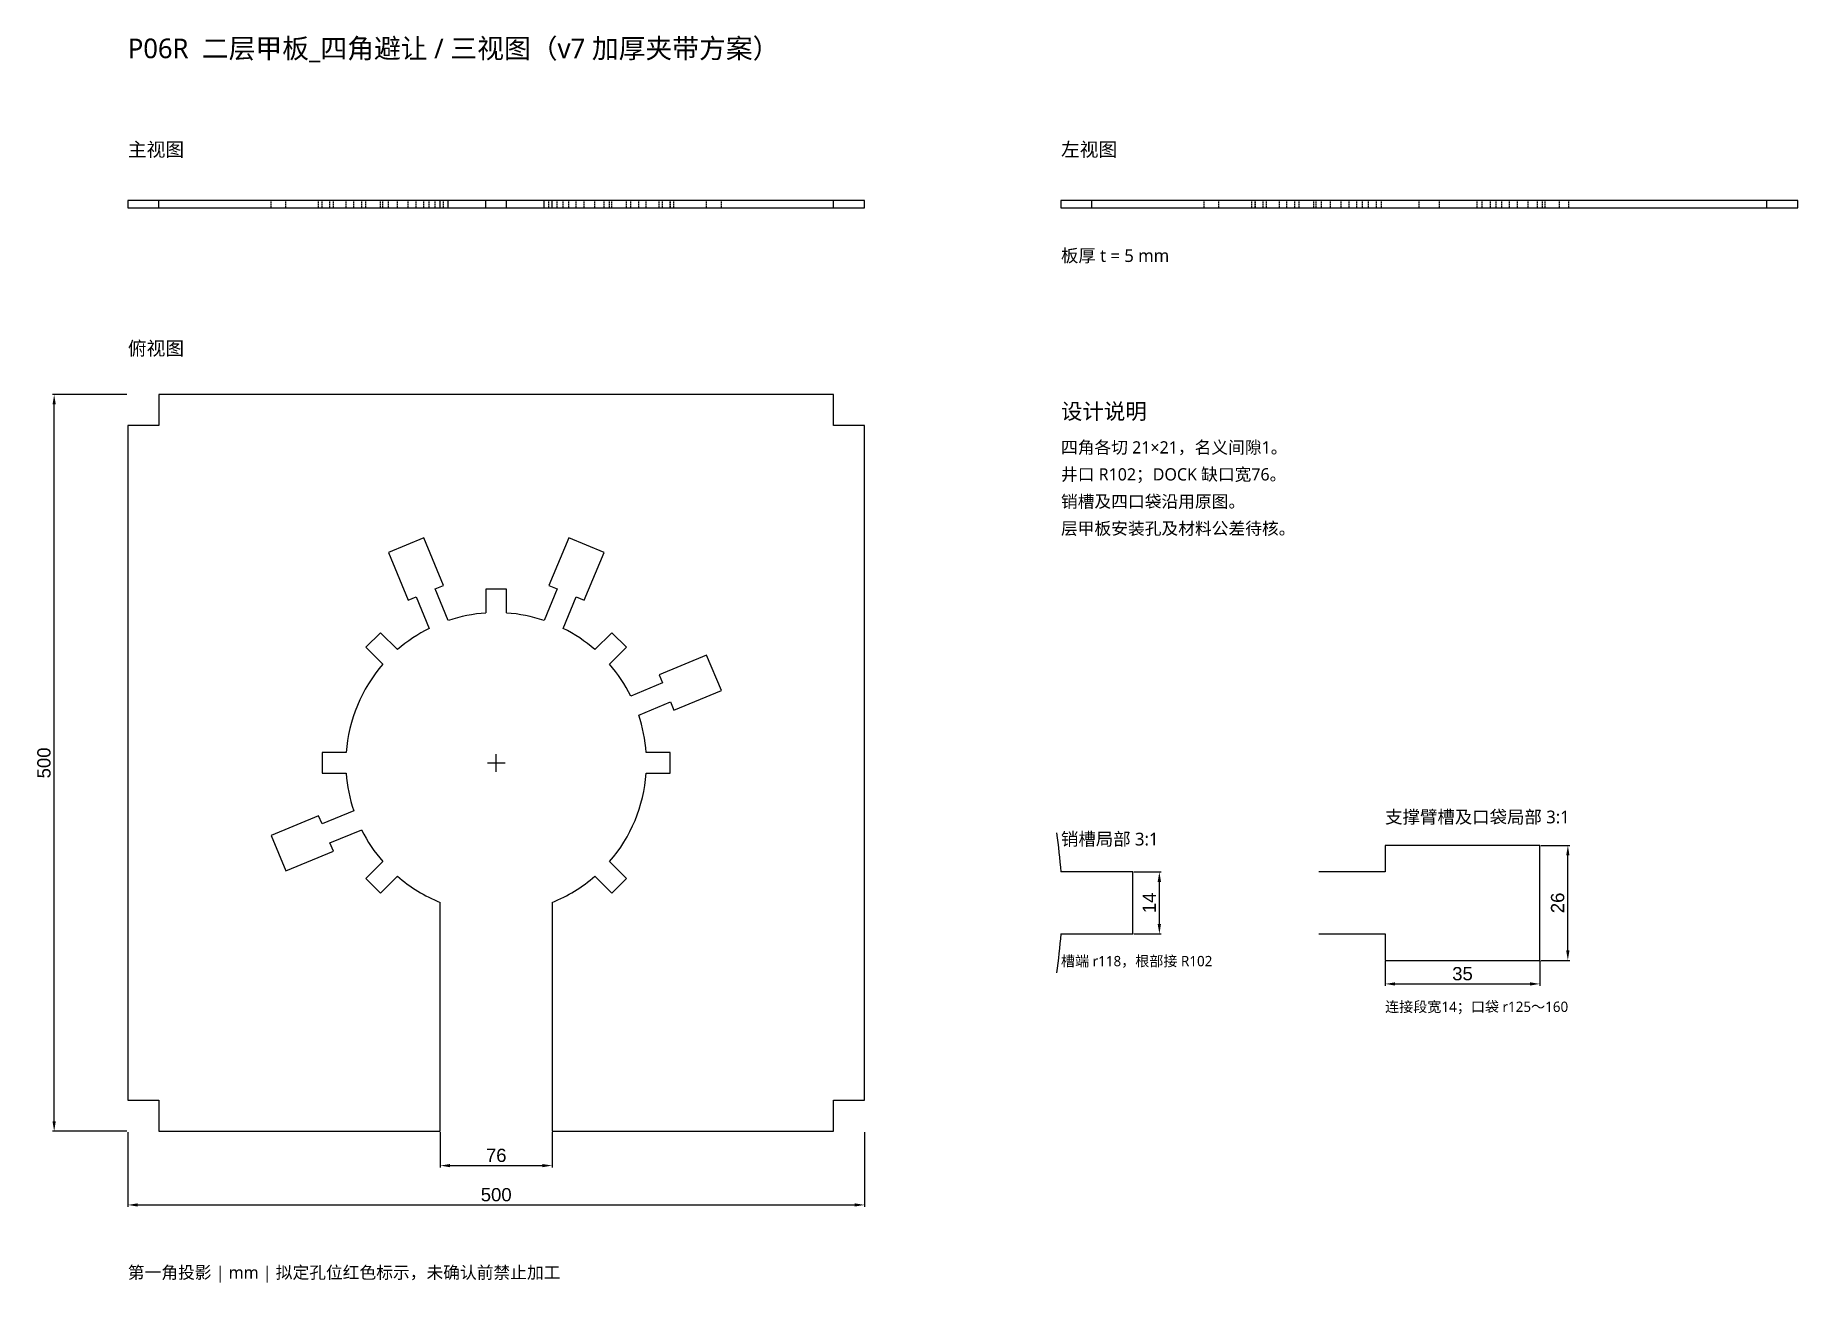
# Model space of a CAD drawing. Header units: millimetres. Extents: x 87 to 1283, y 47 to 894.
import ezdxf

# ---------------------------------------------------------------- set-up
doc = ezdxf.new("R2010")
doc.units = ezdxf.units.MM
doc.linetypes.add('HIDDEN2', pattern=[4.7625, 3.175, -1.5875])
for name, color, linetype in [('CENTER', 4, 'Continuous'), ('DETAIL', 7, 'Continuous'), ('DIMENSIONS', 3, 'Continuous'), ('HIDDEN', 8, 'HIDDEN2'), ('NOTES', 7, 'Continuous'), ('OUTLINE', 7, 'Continuous')]:
    doc.layers.add(name, color=color, linetype=linetype)
doc.styles.add('CN_NOTES', font='Microsoft YaHei.ttf')
doc.styles.get("Standard").update_dxf_attribs({"font": 'arial.ttf'})
doc.dimstyles.new('ISO-25', dxfattribs={"dimtxt": 2.5, "dimasz": 2.5, "dimexe": 1.25, "dimexo": 0.625, "dimtad": 1, "dimtxsty": 'Standard', "dimcen": 2.5, "dimadec": 0, "dimazin": 0, "dimtfac": 1, "dimtmove": 0, "dimatfit": 3, "dimfxl": 1, "dimarcsym": 0})

# ---------------------------------------------------------------- blocks, each defined once
blk = doc.blocks.new('*D1')
at = {"layer": 'Defpoints', "color": 0, "transparency": 16777216}
for p in [(150, 150), (650, 150), (650, 100)]:
    blk.add_point(p, dxfattribs=at)
at = {"layer": 'DIMENSIONS', "color": 0, "lineweight": -2, "transparency": 16777216}
for p, q in [((150, 149.4), (150, 98.8)), ((650, 149.4), (650, 98.8)), ((156.7, 100), (643.3, 100))]:
    blk.add_line(p, q, dxfattribs=at)
at = {"layer": 'DIMENSIONS', "color": 0, "transparency": 16777216}
for points in [[(156.7, 101.1), (156.7, 98.9), (150, 100)], [(643.3, 101.1), (643.3, 98.9), (650, 100)]]:
    blk.add_solid(points, dxfattribs=at)
at = {"layer": 'DIMENSIONS', "color": 0, "transparency": 16777216, "insert": (400, 106.9), "char_height": 9, "attachment_point": 5}
blk.add_mtext('500', dxfattribs=at)
blk = doc.blocks.new('*D2')
at = {"layer": 'Defpoints', "color": 0, "transparency": 16777216}
for p in [(100, 650), (150, 650), (150, 150)]:
    blk.add_point(p, dxfattribs=at)
at = {"layer": 'DIMENSIONS', "color": 0, "lineweight": -2, "transparency": 16777216}
for p, q in [((149.4, 650), (98.8, 650)), ((100, 156.7), (100, 643.3)), ((149.4, 150), (98.8, 150))]:
    blk.add_line(p, q, dxfattribs=at)
at = {"layer": 'DIMENSIONS', "color": 0, "transparency": 16777216}
for points in [[(98.9, 643.3), (101.1, 643.3), (100, 650)], [(98.9, 156.7), (101.1, 156.7), (100, 150)]]:
    blk.add_solid(points, dxfattribs=at)
at = {"layer": 'DIMENSIONS', "color": 0, "transparency": 16777216, "insert": (93.1, 400), "char_height": 9, "attachment_point": 5, "rotation": 90}
blk.add_mtext('500', dxfattribs=at)
blk = doc.blocks.new('*D3')
at = {"layer": 'Defpoints', "color": 0, "transparency": 16777216}
for p in [(832.1, 326), (850.1, 326), (832.1, 284)]:
    blk.add_point(p, dxfattribs=at)
at = {"layer": 'DIMENSIONS', "color": 0, "lineweight": -2, "transparency": 16777216}
for p, q in [((832.7, 326), (851.3, 326)), ((850.1, 290.7), (850.1, 319.3)), ((832.7, 284), (851.3, 284))]:
    blk.add_line(p, q, dxfattribs=at)
at = {"layer": 'DIMENSIONS', "color": 0, "transparency": 16777216}
for points in [[(848.9, 319.3), (851.2, 319.3), (850.1, 326)], [(848.9, 290.7), (851.2, 290.7), (850.1, 284)]]:
    blk.add_solid(points, dxfattribs=at)
at = {"layer": 'DIMENSIONS', "color": 0, "transparency": 16777216, "insert": (843.2, 305), "char_height": 9, "attachment_point": 5, "rotation": 90}
blk.add_mtext('14', dxfattribs=at)
blk = doc.blocks.new('*D4')
at = {"layer": 'Defpoints', "color": 0, "transparency": 16777216}
for p in [(1108.3, 344), (1127.3, 344), (1108.3, 266)]:
    blk.add_point(p, dxfattribs=at)
at = {"layer": 'DIMENSIONS', "color": 0, "lineweight": -2, "transparency": 16777216}
for p, q in [((1109, 344), (1128.6, 344)), ((1127.3, 272.7), (1127.3, 337.3)), ((1109, 266), (1128.6, 266))]:
    blk.add_line(p, q, dxfattribs=at)
at = {"layer": 'DIMENSIONS', "color": 0, "transparency": 16777216}
for points in [[(1126.2, 337.3), (1128.4, 337.3), (1127.3, 344)], [(1126.2, 272.7), (1128.4, 272.7), (1127.3, 266)]]:
    blk.add_solid(points, dxfattribs=at)
at = {"layer": 'DIMENSIONS', "color": 0, "transparency": 16777216, "insert": (1120.4, 305), "char_height": 9, "attachment_point": 5, "rotation": 90}
blk.add_mtext('26', dxfattribs=at)
blk = doc.blocks.new('*D5')
at = {"layer": 'Defpoints', "color": 0, "transparency": 16777216}
for p in [(1003.3, 266), (1108.3, 266), (1108.3, 250)]:
    blk.add_point(p, dxfattribs=at)
at = {"layer": 'DIMENSIONS', "color": 0, "lineweight": -2, "transparency": 16777216}
for p, q in [((1003.3, 265.4), (1003.3, 248.8)), ((1108.3, 265.4), (1108.3, 248.8)), ((1010, 250), (1101.7, 250))]:
    blk.add_line(p, q, dxfattribs=at)
at = {"layer": 'DIMENSIONS', "color": 0, "transparency": 16777216}
for points in [[(1010, 251.1), (1010, 248.9), (1003.3, 250)], [(1101.7, 251.1), (1101.7, 248.9), (1108.3, 250)]]:
    blk.add_solid(points, dxfattribs=at)
at = {"layer": 'DIMENSIONS', "color": 0, "transparency": 16777216, "insert": (1055.8, 256.9), "char_height": 9, "attachment_point": 5}
blk.add_mtext('35', dxfattribs=at)
blk = doc.blocks.new('*D6')
at = {"layer": 'Defpoints', "color": 0, "transparency": 16777216}
for p in [(362, 150), (438, 150), (438, 126.7)]:
    blk.add_point(p, dxfattribs=at)
at = {"layer": 'DIMENSIONS', "color": 0, "lineweight": -2, "transparency": 16777216}
for p, q in [((362, 149.4), (362, 125.4)), ((438, 149.4), (438, 125.4)), ((368.7, 126.7), (431.3, 126.7))]:
    blk.add_line(p, q, dxfattribs=at)
at = {"layer": 'DIMENSIONS', "color": 0, "transparency": 16777216}
for points in [[(368.7, 127.8), (368.7, 125.6), (362, 126.7)], [(431.3, 127.8), (431.3, 125.6), (438, 126.7)]]:
    blk.add_solid(points, dxfattribs=at)
at = {"layer": 'DIMENSIONS', "color": 0, "transparency": 16777216, "insert": (400, 133.6), "char_height": 9, "attachment_point": 5}
blk.add_mtext('76', dxfattribs=at)

msp = doc.modelspace()

# ---------------------------------------------------------------- linework, layer by layer
at = {"layer": 'CENTER'}
for p, q in [((394, 400), (406, 400)), ((400, 394), (400, 406))]:
    msp.add_line(p, q, dxfattribs=at)
at = {"layer": 'DETAIL'}
for p, q in [((1108.3, 344), (1003.3, 344)), ((1003.3, 344), (1003.3, 326)), ((1108.3, 266), (1108.3, 344)), ((832.1, 326), (783.3, 326)), ((832.1, 284), (832.1, 326)), ((1003.3, 326), (958.3, 326)), ((783.3, 284), (832.1, 284)), ((958.3, 284), (1003.3, 284)), ((1003.3, 284), (1003.3, 266)), ((1003.3, 266), (1108.3, 266))]:
    msp.add_line(p, q, dxfattribs=at)
for start, end in [(3.9352, 8.9352), (351.0648, 356.0648)]:
    msp.add_arc((478.1, 305), 306, start, end, dxfattribs=at)
at = {"layer": 'HIDDEN', "ltscale": 0.35}
for p, q in [((247.2, 776.7), (247.2, 781.7)), ((257.2, 776.7), (257.2, 781.7)), ((279.5, 776.7), (279.5, 781.7)), ((281.8, 776.7), (281.8, 781.7)), ((282, 776.7), (282, 781.7)), ((287.2, 776.7), (287.2, 781.7)), ((289.5, 776.7), (289.5, 781.7)), ((298.2, 776.7), (298.2, 781.7)), ((303.3, 776.7), (303.3, 781.7)), ((308.7, 776.7), (308.7, 781.7)), ((311.6, 776.7), (311.6, 781.7)), ((321.5, 776.7), (321.5, 781.7)), ((323.1, 776.7), (323.1, 781.7)), ((326.8, 776.7), (326.8, 781.7)), ((333, 776.7), (333, 781.7)), ((340.2, 776.7), (340.2, 781.7)), ((345.7, 776.7), (345.7, 781.7)), ((350.8, 776.7), (350.8, 781.7)), ((354.6, 776.7), (354.6, 781.7)), ((358.6, 776.7), (358.6, 781.7)), ((364.2, 776.7), (364.2, 781.7)), ((435.8, 776.7), (435.8, 781.7)), ((441.4, 776.7), (441.4, 781.7)), ((445.4, 776.7), (445.4, 781.7)), ((449.2, 776.7), (449.2, 781.7)), ((454.3, 776.7), (454.3, 781.7)), ((459.8, 776.7), (459.8, 781.7)), ((467, 776.7), (467, 781.7)), ((473.2, 776.7), (473.2, 781.7)), ((476.9, 776.7), (476.9, 781.7)), ((478.5, 776.7), (478.5, 781.7)), ((488.4, 776.7), (488.4, 781.7)), ((491.3, 776.7), (491.3, 781.7)), ((496.7, 776.7), (496.7, 781.7)), ((501.8, 776.7), (501.8, 781.7)), ((510.5, 776.7), (510.5, 781.7)), ((512.8, 776.7), (512.8, 781.7)), ((518, 776.7), (518, 781.7)), ((518.2, 776.7), (518.2, 781.7)), ((520.5, 776.7), (520.5, 781.7)), ((542.8, 776.7), (542.8, 781.7)), ((552.8, 776.7), (552.8, 781.7)), ((880.5, 776.7), (880.5, 781.7)), ((890.5, 776.7), (890.5, 781.7)), ((912.9, 776.7), (912.9, 781.7)), ((915.2, 776.7), (915.2, 781.7)), ((915.3, 776.7), (915.3, 781.7)), ((920.5, 776.7), (920.5, 781.7)), ((922.8, 776.7), (922.8, 781.7)), ((931.6, 776.7), (931.6, 781.7)), ((936.6, 776.7), (936.6, 781.7)), ((942, 776.7), (942, 781.7)), ((944.9, 776.7), (944.9, 781.7)), ((954.8, 776.7), (954.8, 781.7)), ((956.4, 776.7), (956.4, 781.7)), ((960.1, 776.7), (960.1, 781.7)), ((966.3, 776.7), (966.3, 781.7)), ((973.5, 776.7), (973.5, 781.7)), ((979, 776.7), (979, 781.7)), ((984.1, 776.7), (984.1, 781.7)), ((987.9, 776.7), (987.9, 781.7)), ((992, 776.7), (992, 781.7)), ((997.5, 776.7), (997.5, 781.7)), ((1000.9, 776.7), (1000.9, 781.7)), ((1026.3, 776.7), (1026.3, 781.7)), ((1040.3, 776.7), (1040.3, 781.7)), ((1065.8, 776.7), (1065.8, 781.7)), ((1069.2, 776.7), (1069.2, 781.7)), ((1074.7, 776.7), (1074.7, 781.7)), ((1078.7, 776.7), (1078.7, 781.7)), ((1082.6, 776.7), (1082.6, 781.7)), ((1087.6, 776.7), (1087.6, 781.7)), ((1093.2, 776.7), (1093.2, 781.7)), ((1100.3, 776.7), (1100.3, 781.7)), ((1106.6, 776.7), (1106.6, 781.7)), ((1110.2, 776.7), (1110.2, 781.7)), ((1111.8, 776.7), (1111.8, 781.7)), ((1121.7, 776.7), (1121.7, 781.7)), ((1128, 776.7), (1128, 781.7))]:
    msp.add_line(p, q, dxfattribs=at)
at = {"layer": 'OUTLINE'}
for p, q in [((650, 781.7), (150, 781.7)), ((150, 781.7), (150, 776.7)), ((171, 776.7), (171, 781.7)), ((171, 776.7), (171, 781.7)), ((362, 776.7), (362, 781.7)), ((367.5, 776.7), (367.5, 781.7)), ((393, 776.7), (393, 781.7)), ((407, 776.7), (407, 781.7)), ((432.5, 776.7), (432.5, 781.7)), ((438, 776.7), (438, 781.7)), ((629, 776.7), (629, 781.7)), ((629, 776.7), (629, 781.7)), ((650, 776.7), (650, 781.7)), ((1283.3, 781.7), (783.3, 781.7)), ((783.3, 781.7), (783.3, 776.7)), ((804.3, 776.7), (804.3, 781.7)), ((804.3, 776.7), (804.3, 781.7)), ((1262.3, 776.7), (1262.3, 781.7)), ((1262.3, 776.7), (1262.3, 781.7)), ((1283.3, 776.7), (1283.3, 781.7)), ((150, 776.7), (650, 776.7)), ((783.3, 776.7), (1283.3, 776.7)), ((629, 650), (171, 650)), ((171, 650), (171, 629)), ((629, 629), (629, 650)), ((171, 629), (150, 629)), ((150, 629), (150, 171)), ((650, 629), (629, 629)), ((650, 171), (650, 629)), ((350.8, 552.8), (326.8, 542.8)), ((364.2, 520.5), (350.8, 552.8)), ((449.2, 552.8), (435.8, 520.5)), ((473.2, 542.8), (449.2, 552.8)), ((326.8, 542.8), (340.2, 510.5)), ((459.8, 510.5), (473.2, 542.8)), ((358.6, 518.2), (364.2, 520.5)), ((367.5, 496.7), (358.6, 518.2)), ((407, 518), (393, 518)), ((393, 518), (393, 501.8)), ((407, 501.8), (407, 518)), ((441.4, 518.2), (432.5, 496.7)), ((435.8, 520.5), (441.4, 518.2)), ((340.2, 510.5), (345.7, 512.8)), ((345.7, 512.8), (354.6, 491.3)), ((445.4, 491.3), (454.3, 512.8)), ((454.3, 512.8), (459.8, 510.5)), ((321.5, 488.4), (311.6, 478.5)), ((311.6, 478.5), (323.1, 467)), ((333, 476.9), (321.5, 488.4)), ((478.5, 488.4), (467, 476.9)), ((476.9, 467), (488.4, 478.5)), ((488.4, 478.5), (478.5, 488.4)), ((542.8, 473.2), (510.5, 459.8)), ((552.8, 449.2), (542.8, 473.2)), ((510.5, 459.8), (512.8, 454.3)), ((512.8, 454.3), (491.3, 445.4)), ((520.5, 435.8), (552.8, 449.2)), ((496.7, 432.5), (518.2, 441.4)), ((518.2, 441.4), (520.5, 435.8)), ((298.2, 407), (282, 407)), ((282, 407), (282, 393)), ((518, 407), (501.8, 407)), ((518, 393), (518, 407)), ((282, 393), (298.2, 393)), ((501.8, 393), (518, 393)), ((279.5, 364.2), (247.2, 350.8)), ((281.8, 358.6), (279.5, 364.2)), ((303.3, 367.5), (281.8, 358.6)), ((247.2, 350.8), (257.2, 326.8)), ((287.2, 345.7), (308.7, 354.6)), ((257.2, 326.8), (289.5, 340.2)), ((289.5, 340.2), (287.2, 345.7)), ((323.1, 333), (311.6, 321.5)), ((321.5, 311.6), (333, 323.1)), ((467, 323.1), (478.5, 311.6)), ((488.4, 321.5), (476.9, 333)), ((311.6, 321.5), (321.5, 311.6)), ((478.5, 311.6), (488.4, 321.5)), ((362, 150), (362, 305.3)), ((438, 305.3), (438, 150)), ((150, 171), (171, 171)), ((171, 171), (171, 150)), ((629, 150), (629, 171)), ((629, 171), (650, 171)), ((171, 150), (362, 150)), ((438, 150), (629, 150))]:
    msp.add_line(p, q, dxfattribs=at)
for start, end in [(116.4352, 131.0648), (93.9352, 108.5648), (71.4352, 86.0648), (48.9352, 63.5648), (138.9352, 176.0648), (26.4352, 41.0648), (3.9352, 18.5648), (183.9352, 198.5648), (318.9352, 356.0648), (206.4352, 221.0648), (228.9352, 248.1271), (291.8729, 311.0648)]:
    msp.add_arc((400, 400), 102, start, end, dxfattribs=at)

# ---------------------------------------------------------------- texts
at = {"layer": 'NOTES', "style": 'CN_NOTES'}
for s, height, p in [('P06R  二层甲板_四角避让 / 三视图（v7 加厚夹带方案）', 13.333, (150, 878.3)), ('主视图', 9.33, (150, 811.7)), ('左视图', 9.33, (783.3, 811.7)), ('板厚 t = 5 mm', 8.667, (783.3, 740)), ('俯视图', 9.33, (150, 676.7)), ('设计说明', 10.67, (783.3, 633.3)), ('四角各切 21×21，名义间隙1。', 8.333, (783.3, 610)), ('井口 R102；DOCK 缺口宽76。', 8.333, (783.3, 591.7)), ('销槽及四口袋沿用原图。', 8.333, (783.3, 573.3)), ('层甲板安装孔及材料公差待核。', 8.333, (783.3, 555)), ('支撑臂槽及口袋局部 3:1', 8.667, (1003.3, 359)), ('销槽局部 3:1', 8.67, (783.3, 344)), ('槽端 r118，根部接 R102', 7, (783.3, 262)), ('连接段宽14；口袋 r125～160', 7, (1003.3, 231)), ('第一角投影 | mm | 拟定孔位红色标示，未确认前禁止加工', 8.333, (150, 50))]:
    msp.add_text(s, height=height, dxfattribs=at).set_placement(p)

# ---------------------------------------------------------------- dimensions: what is measured, and where the dimension line sits
at = {"layer": 'DIMENSIONS'}
for base, p1, p2, override, picture, middle in [((100, 650), (150, 150), (150, 650), {"dimtxt": 9, "dimasz": 6.666667, "dimgap": 2.333333, "dimdec": 0, "dimlfac": 1}, '*D2', (93.1, 400)), ((1127.3, 344), (1108.3, 266), (1108.3, 344), {"dimtxt": 9, "dimasz": 6.666667, "dimgap": 2.333333, "dimdec": 0, "dimlfac": 0.333333}, '*D4', (1120.4, 305)), ((850.1, 326), (832.1, 284), (832.1, 326), {"dimtxt": 9, "dimasz": 6.666667, "dimgap": 2.333333, "dimdec": 0, "dimlfac": 0.333333}, '*D3', (843.2, 305))]:
    dim = msp.add_linear_dim(base=base, p1=p1, p2=p2, angle=90, dimstyle='ISO-25', override=override, dxfattribs=at)
    dim.commit()
    dim.dimension.update_dxf_attribs({"geometry": picture, "text_midpoint": middle})
for base, p1, p2, override, picture, middle in [((1108.3, 250), (1003.3, 266), (1108.3, 266), {"dimtxt": 9, "dimasz": 6.666667, "dimgap": 2.333333, "dimdec": 0, "dimlfac": 0.333333}, '*D5', (1055.8, 256.9)), ((650, 100), (150, 150), (650, 150), {"dimtxt": 9, "dimasz": 6.666667, "dimgap": 2.333333, "dimdec": 0, "dimlfac": 1}, '*D1', (400, 106.9)), ((438, 126.7), (362, 150), (438, 150), {"dimtxt": 9, "dimasz": 6.666667, "dimgap": 2.333333, "dimdec": 0, "dimlfac": 1}, '*D6', (400, 133.6))]:
    dim = msp.add_linear_dim(base=base, p1=p1, p2=p2, dimstyle='ISO-25', override=override, dxfattribs=at)
    dim.commit()
    dim.dimension.update_dxf_attribs({"geometry": picture, "text_midpoint": middle})

doc.saveas('drawing.dxf')
